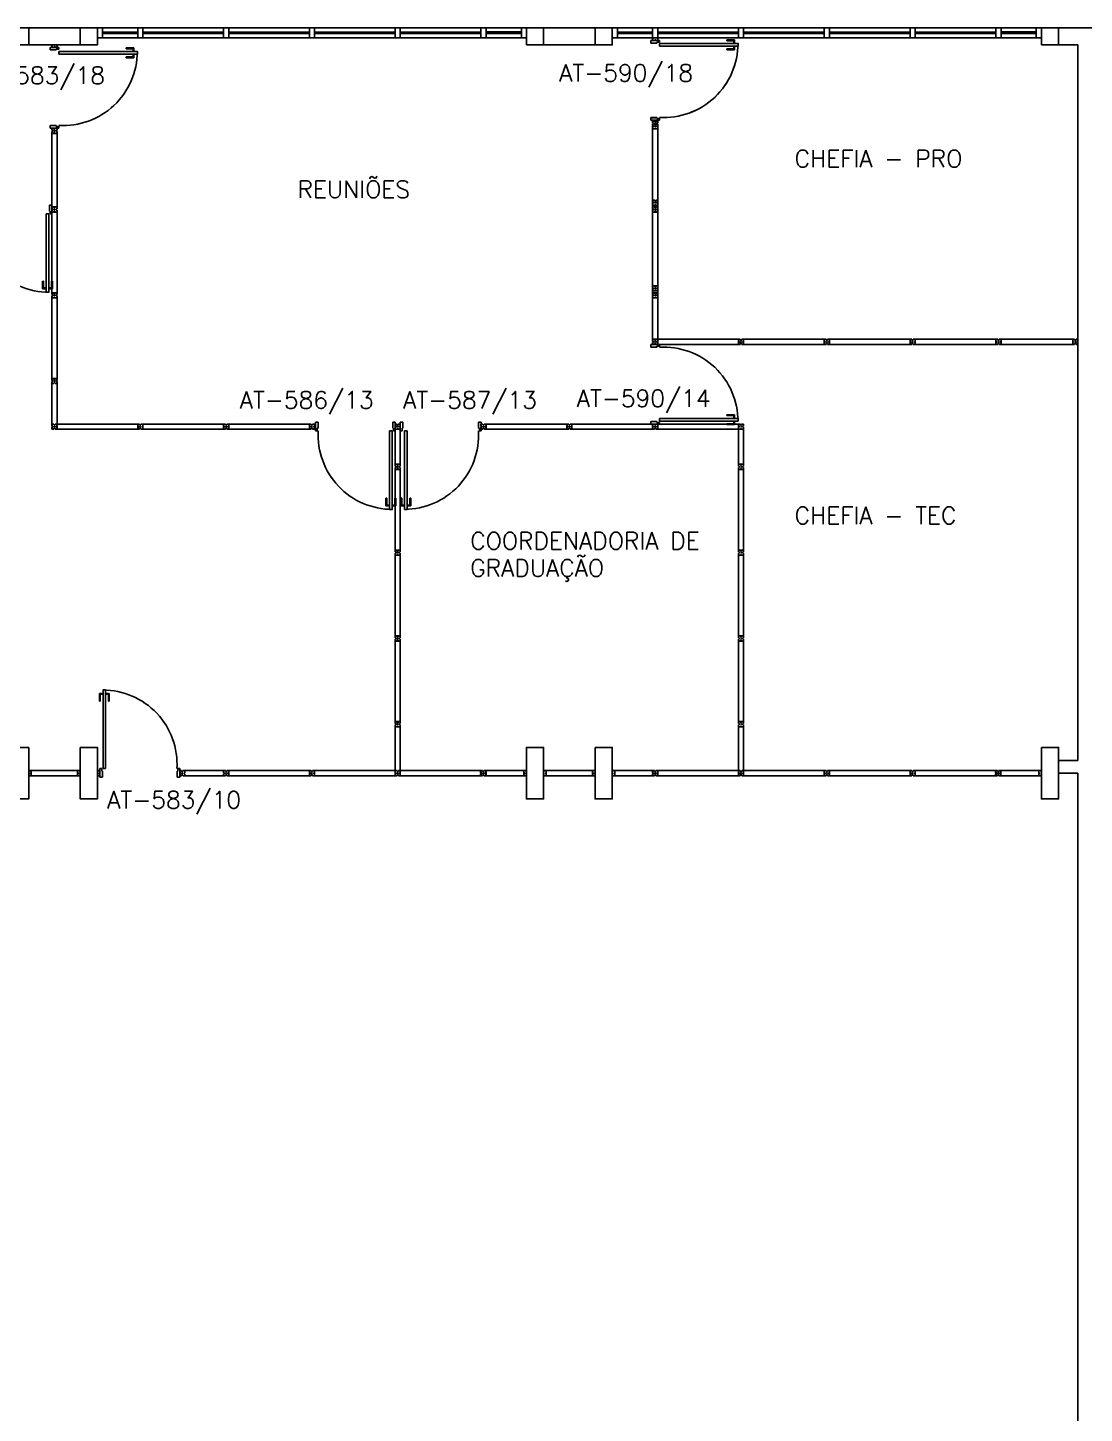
# Model space of a CAD drawing. Header units: millimetres. Extents: x 2552 to 3104, y 1319 to 1450.
# Drawn here: x 2669.05 to 2681.37, y 1335.59 to 1351.74 of the extents above; entities that cross this region are included whole.
import ezdxf

# ---------------------------------------------------------------- set-up
doc = ezdxf.new("R2010")
doc.units = ezdxf.units.MM
for name, color, linetype in [('ALV', 2, 'Continuous'), ('AR-DIV', 2, 'Continuous'), ('AR-DIV-EST-CRT', 43, 'Continuous'), ('AR-ESQ-CRT', 2, 'Continuous'), ('AR-EST-CNC', 3, 'Continuous'), ('AR-EST-CNC-CRT', 3, 'Continuous'), ('AR-POR-CRT', 1, 'Continuous'), ('AR-REV', 2, 'Continuous'), ('BANCADAS', 2, 'Continuous'), ('DIV', 2, 'Continuous'), ('ESQ', 2, 'Continuous'), ('ESTR', 3, 'Continuous'), ('TEXTO', 2, 'Continuous'), ('TEXTO-ENDEREÇO', 2, 'Continuous')]:
    doc.layers.add(name, color=color, linetype=linetype)
doc.styles.add('UNB-100', font='simplex.shx', dxfattribs={"height": 0.2})
doc.styles.add('UNB-100-1', font='simplex.shx', dxfattribs={"height": 0.2})

# ---------------------------------------------------------------- blocks, each defined once
blk = doc.blocks.new('DIVMT-TTN')
for p, q in [((-0.03, 0.03), (-0.03, 0.006)), ((-0.008, 0.03), (-0.03, 0.03)), ((-0.0185, 0.006), (-0.03, 0.006)), ((-0.0185, -0.006), (-0.0185, 0.006)), ((-0.008, 0.03), (-0.008, 0.02)), ((-0.008, 0.02), (0.008, 0.02)), ((-0.0051, 0), (0.0051, 0)), ((0.0051, 0), (-0.0051, 0)), ((-0.0051, 0), (0.0051, 0)), ((0, -0.0051), (0, 0.0051)), ((0, 0.0051), (0, -0.0051)), ((0.008, 0.03), (0.008, 0.02)), ((0.008, 0.03), (0.03, 0.03)), ((0.0205, 0.006), (0.03, 0.006)), ((0.0205, -0.006), (0.0205, 0.006)), ((0.0205, 0.006), (0.0205, -0.006)), ((0.0205, 0.006), (0.03, 0.006)), ((0.97, 0.03), (0.03, 0.03)), ((0.03, 0.006), (0.03, 0.03)), ((0.03, -0.03), (0.03, 0.03)), ((0.03, -0.005), (0.03, 0.005)), ((0.97, -0.03), (0.97, 0.03)), ((0.97, 0.03), (0.97, 0.009)), ((0.97, 0.009), (0.97, 0.027)), ((0.9795, 0.006), (0.97, 0.006)), ((0.97, -0.005), (0.97, 0.005)), ((0.9795, 0.006), (0.9795, -0.006)), ((1.0051, 0), (0.9949, 0)), ((1, 0.0051), (1, -0.0051)), ((-0.0185, -0.006), (-0.03, -0.006)), ((-0.03, -0.03), (-0.03, -0.006)), ((-0.008, -0.03), (-0.03, -0.03)), ((-0.008, -0.03), (-0.008, -0.02)), ((-0.008, -0.02), (0.008, -0.02)), ((0.008, -0.03), (0.008, -0.02)), ((0.008, -0.03), (0.03, -0.03)), ((0.0205, -0.006), (0.03, -0.006)), ((0.0205, -0.006), (0.03, -0.006)), ((0.03, -0.006), (0.03, -0.03)), ((0.97, -0.03), (0.03, -0.03)), ((0.9795, -0.006), (0.97, -0.006)), ((0.97, -0.009), (0.97, -0.027))]:
    blk.add_line(p, q)
blk = doc.blocks.new('PDV2E-TTN')
at = {"layer": 'DIV', "color": 1}
for p, q in [((0.023, 0.925), (0.063, 0.925)), ((0.023, 0.925), (0.023, 0.835)), ((0.033, 0.835), (0.023, 0.835)), ((0.033, 0.915), (0.063, 0.915)), ((0.033, 0.915), (0.033, 0.835)), ((0.138, 0.925), (0.097, 0.925)), ((0.128, 0.915), (0.097, 0.915)), ((0.128, 0.915), (0.128, 0.835)), ((0.128, 0.835), (0.137, 0.835)), ((0.138, 0.925), (0.138, 0.835))]:
    blk.add_line(p, q, dxfattribs=at)
at = {"layer": 'DIV'}
for p, q in [((0.065, 0.05), (0.065, 0.965)), ((0.095, 0.965), (0.065, 0.965)), ((0.095, 0.05), (0.095, 0.965)), ((0.049, 0.05), (0.029, 0.05)), ((0.029, 0.05), (0.029, 0.035)), ((0.029, 0.035), (0.029, -0.035)), ((0.049, 0.02), (0.049, 0.05)), ((0.049, 0.02), (0.059, 0.02)), ((0.059, -0.05), (0.059, 0.02)), ((0.065, 0.05), (0.095, 0.05)), ((0.928, -0.05), (0.928, 0.02)), ((0.938, 0.02), (0.928, 0.02)), ((0.938, 0.05), (0.958, 0.05)), ((0.938, 0.02), (0.938, 0.05)), ((0.958, 0.05), (0.958, 0.035)), ((0.958, 0.035), (0.958, -0.035)), ((0.029, -0.035), (0.029, -0.05)), ((0.029, -0.05), (0.059, -0.05)), ((0.958, -0.05), (0.928, -0.05)), ((0.958, -0.035), (0.958, -0.05))]:
    blk.add_line(p, q, dxfattribs=at)
at = {"layer": 'DIV', "color": 1}
blk.add_arc((0.062, 0.1), 0.865, 356.6786, 90, dxfattribs=at)
blk = doc.blocks.new('ESQCIR-TTN')
for p, q in [((0, 0), (0, -0.12)), ((0.06, 0), (0, 0)), ((0.06, 0), (0.477, 0)), ((0.06, -0.12), (0.06, 0)), ((0.53, 0), (0.47, 0)), ((0.47, 0), (0.47, -0.12)), ((0.53, 0), (1.472, 0)), ((0.53, -0.12), (0.53, 0)), ((1.53, 0), (1.47, 0)), ((1.47, 0), (1.47, -0.12)), ((1.53, 0), (2.472, 0)), ((1.53, -0.12), (1.53, 0)), ((2.53, 0), (2.47, 0)), ((2.47, 0), (2.47, -0.12)), ((2.53, 0), (3.472, 0)), ((2.53, -0.12), (2.53, 0)), ((3.53, 0), (3.47, 0)), ((3.47, 0), (3.47, -0.12)), ((3.53, 0), (4.472, 0)), ((3.53, -0.12), (3.53, 0)), ((4.53, 0), (4.47, 0)), ((4.47, 0), (4.47, -0.12)), ((4.53, 0), (4.941, 0)), ((4.53, -0.12), (4.53, 0)), ((4.941, 0), (4.941, -0.12)), ((5.001, 0), (4.941, 0)), ((5.001, -0.12), (5.001, 0)), ((0, -0.12), (0.06, -0.12)), ((0.06, -0.054), (0.477, -0.054)), ((0.06, -0.066), (0.477, -0.066)), ((0.06, -0.12), (0.477, -0.12)), ((0.47, -0.12), (0.53, -0.12)), ((0.53, -0.054), (1.472, -0.054)), ((0.53, -0.066), (1.472, -0.066)), ((0.53, -0.12), (1.472, -0.12)), ((1.47, -0.12), (1.53, -0.12)), ((1.53, -0.054), (2.472, -0.054)), ((1.53, -0.066), (2.472, -0.066)), ((1.53, -0.12), (2.472, -0.12)), ((2.47, -0.12), (2.53, -0.12)), ((2.53, -0.054), (3.472, -0.054)), ((2.53, -0.066), (3.472, -0.066)), ((2.53, -0.12), (3.472, -0.12)), ((3.47, -0.12), (3.53, -0.12)), ((3.53, -0.054), (4.472, -0.054)), ((3.53, -0.066), (4.472, -0.066)), ((3.53, -0.12), (4.472, -0.12)), ((4.47, -0.12), (4.53, -0.12)), ((4.53, -0.05), (4.941, -0.05)), ((4.53, -0.066), (4.941, -0.066)), ((4.53, -0.12), (4.941, -0.12)), ((4.941, -0.12), (5.001, -0.12))]:
    blk.add_line(p, q)
blk = doc.blocks.new('PILINT-TTN')
for points in [[(0, -0.197), (0, 0), (0.2, 0), (0.2, -0.2), (0, -0.2)], [(1, 0), (0.8, 0), (0.8, -0.2), (1, -0.2), (1, 0), (1, -0.12)]]:
    blk.add_lwpolyline(points)
for points in [[(0.2, -8.39), (0.2, -8.99), (0, -8.99), (0, -8.39)], [(0.8, -8.39), (0.8, -8.99), (1, -8.99), (1, -8.39)]]:
    blk.add_lwpolyline(points, close=True)
blk = doc.blocks.new('MTT-TTN')
for p, q in [((-0.008, 0.03), (-0.03, 0.03)), ((-0.03, 0.03), (-0.03, 0.006)), ((-0.0185, 0.006), (-0.03, 0.006)), ((-0.0185, -0.006), (-0.0185, 0.006)), ((-0.008, 0.03), (-0.008, 0.02)), ((-0.008, 0.02), (0.008, 0.02)), ((-0.0051, 0), (0.0051, 0)), ((0, -0.0051), (0, 0.0051)), ((0.008, 0.03), (0.03, 0.03)), ((0.008, 0.03), (0.008, 0.02)), ((0.0205, -0.006), (0.0205, 0.006)), ((0.0205, 0.006), (0.03, 0.006)), ((0.03, 0.006), (0.03, 0.03)), ((-0.03, -0.03), (-0.03, -0.006)), ((-0.0185, -0.006), (-0.03, -0.006)), ((-0.008, -0.03), (-0.03, -0.03)), ((-0.008, -0.02), (0.008, -0.02)), ((-0.008, -0.03), (-0.008, -0.02)), ((0.008, -0.03), (0.008, -0.02)), ((0.008, -0.03), (0.03, -0.03)), ((0.0205, -0.006), (0.03, -0.006)), ((0.03, -0.006), (0.03, -0.03))]:
    blk.add_line(p, q)
blk = doc.blocks.new('DIV-TTN')
for p, q in [((-0.0051, 0), (0.0051, 0)), ((0, -0.0051), (0, 0.0051)), ((0.0205, 0.006), (0.03, 0.006)), ((0.0205, -0.006), (0.0205, 0.006)), ((0.03, 0.03), (0.97, 0.03)), ((0.03, 0.03), (0.03, -0.03)), ((0.03, 0.009), (0.03, 0.027)), ((0.03, 0.005), (0.03, -0.005)), ((0.97, 0.03), (0.97, -0.03)), ((0.9795, 0.006), (0.97, 0.006)), ((0.97, 0.005), (0.97, -0.005)), ((0.9795, -0.006), (0.9795, 0.006)), ((1.0051, 0), (0.9949, 0)), ((0.9949, 0), (1.0051, 0)), ((1, -0.0051), (1, 0.0051)), ((0.0205, -0.006), (0.03, -0.006)), ((0.03, -0.03), (0.03, -0.009)), ((0.03, -0.009), (0.03, -0.027)), ((0.03, -0.03), (0.97, -0.03)), ((0.9795, -0.006), (0.97, -0.006))]:
    blk.add_line(p, q)
blk = doc.blocks.new('MTINI-TTN')
for p, q in [((-0.03, 0.008), (-0.03, 0.03)), ((0.03, 0.03), (-0.03, 0.03)), ((-0.03, 0.008), (-0.02, 0.008)), ((-0.009, 0.03), (-0.027, 0.03)), ((-0.02, 0.008), (-0.02, 0)), ((-0.001, 0), (-0.02, 0)), ((-0.006, 0.02), (-0.006, 0.03)), ((-0.006, 0.023), (-0.006, 0.027)), ((-0.006, 0.02), (0.006, 0.02)), ((0.005, 0.03), (-0.005, 0.03)), ((0.005, 0), (-0.005, 0)), ((0.004, 0.02), (-0.004, 0.02)), ((0.02, 0), (-0.001, 0)), ((0, -0.005), (0, 0.005)), ((0.006, 0.02), (0.006, 0.03)), ((0.006, 0.023), (0.006, 0.027)), ((0.009, 0.03), (0.027, 0.03)), ((0.03, 0.008), (0.02, 0.008)), ((0.02, 0), (0.02, 0.008)), ((0.03, 0.008), (0.03, 0.03))]:
    blk.add_line(p, q)
blk = doc.blocks.new('PDV2D-TTN')
at = {"layer": 'DIV'}
for p, q in [((0.03, 0.05), (0.06, 0.05)), ((0.03, 0.035), (0.03, 0.05)), ((0.03, -0.035), (0.03, 0.035)), ((0.06, 0.05), (0.06, -0.02)), ((0.941, 0.05), (0.941, -0.02)), ((0.971, 0.05), (0.941, 0.05)), ((0.971, 0.035), (0.971, 0.05)), ((0.971, -0.035), (0.971, 0.035)), ((0.03, -0.05), (0.03, -0.035)), ((0.05, -0.05), (0.03, -0.05)), ((0.05, -0.02), (0.06, -0.02)), ((0.05, -0.02), (0.05, -0.05)), ((0.079, -0.05), (0.109, -0.05)), ((0.079, -0.05), (0.079, -0.965)), ((0.109, -0.05), (0.109, -0.965)), ((0.951, -0.02), (0.941, -0.02)), ((0.951, -0.02), (0.951, -0.05)), ((0.951, -0.05), (0.971, -0.05)), ((0.971, -0.05), (0.971, -0.035)), ((0.109, -0.965), (0.079, -0.965))]:
    blk.add_line(p, q, dxfattribs=at)
at = {"layer": 'DIV', "color": 1}
for p, q in [((0.036, -0.925), (0.036, -0.835)), ((0.046, -0.835), (0.036, -0.835)), ((0.036, -0.915), (0.079, -0.915)), ((0.036, -0.925), (0.079, -0.925)), ((0.046, -0.915), (0.046, -0.835)), ((0.141, -0.915), (0.109, -0.915)), ((0.151, -0.925), (0.109, -0.925)), ((0.141, -0.915), (0.141, -0.835)), ((0.141, -0.835), (0.151, -0.835)), ((0.151, -0.925), (0.151, -0.835))]:
    blk.add_line(p, q, dxfattribs=at)
blk.add_arc((0.076, -0.1), 0.865, 270.2128, 3.3212, dxfattribs=at)

msp = doc.modelspace()

# ---------------------------------------------------------------- linework, layer by layer
at = {"layer": 'ALV'}
for p, q in [((2669.066, 1351.738), (2669.668, 1351.738)), ((2675.066, 1351.738), (2675.668, 1351.738)), ((2669.066, 1351.538), (2669.668, 1351.538)), ((2675.066, 1351.538), (2675.668, 1351.538))]:
    msp.add_line(p, q, dxfattribs=at)
at = {"layer": 'AR-DIV'}
for p, q in [((2676.336, 1348.707), (2676.336, 1348.729)), ((2676.336, 1348.729), (2676.36, 1348.729)), ((2676.36, 1348.718), (2676.36, 1348.729)), ((2676.396, 1348.729), (2676.372, 1348.729)), ((2676.372, 1348.718), (2676.372, 1348.729)), ((2676.396, 1348.707), (2676.396, 1348.729)), ((2676.336, 1348.707), (2676.346, 1348.707)), ((2676.336, 1348.691), (2676.336, 1348.669)), ((2676.336, 1348.691), (2676.346, 1348.691)), ((2676.396, 1348.669), (2676.336, 1348.669)), ((2676.36, 1348.669), (2676.336, 1348.669)), ((2676.336, 1348.106), (2676.336, 1348.669)), ((2676.346, 1348.707), (2676.346, 1348.691)), ((2676.372, 1348.718), (2676.36, 1348.718)), ((2676.36, 1348.679), (2676.36, 1348.669)), ((2676.36, 1348.679), (2676.372, 1348.679)), ((2676.372, 1348.679), (2676.36, 1348.679)), ((2676.36, 1348.679), (2676.36, 1348.669)), ((2676.361, 1348.699), (2676.371, 1348.699)), ((2676.371, 1348.699), (2676.361, 1348.699)), ((2676.371, 1348.669), (2676.361, 1348.669)), ((2676.366, 1348.704), (2676.366, 1348.694)), ((2676.366, 1348.694), (2676.366, 1348.704)), ((2676.366, 1348.704), (2676.366, 1348.694)), ((2676.372, 1348.679), (2676.372, 1348.669)), ((2676.372, 1348.679), (2676.372, 1348.669)), ((2676.372, 1348.669), (2676.396, 1348.669)), ((2676.386, 1348.707), (2676.386, 1348.691)), ((2676.396, 1348.707), (2676.386, 1348.707)), ((2676.396, 1348.691), (2676.386, 1348.691)), ((2676.396, 1348.691), (2676.396, 1348.669)), ((2676.396, 1348.106), (2676.396, 1348.669)), ((2680.361, 1348.076), (2680.371, 1348.076)), ((2680.366, 1348.081), (2680.366, 1348.071)), ((2680.387, 1348.082), (2680.396, 1348.082)), ((2680.387, 1348.082), (2680.387, 1348.07)), ((2680.396, 1348.106), (2680.396, 1348.085)), ((2680.396, 1348.046), (2680.396, 1348.106)), ((2680.396, 1348.106), (2681.232, 1348.106)), ((2680.396, 1348.085), (2680.396, 1348.103)), ((2680.396, 1348.071), (2680.396, 1348.081)), ((2681.232, 1348.046), (2681.232, 1348.106)), ((2681.254, 1348.106), (2681.232, 1348.106)), ((2681.232, 1348.082), (2681.232, 1348.106)), ((2681.242, 1348.082), (2681.232, 1348.082)), ((2681.242, 1348.082), (2681.232, 1348.082)), ((2681.232, 1348.071), (2681.232, 1348.081)), ((2681.242, 1348.082), (2681.242, 1348.07)), ((2681.242, 1348.07), (2681.242, 1348.082)), ((2681.254, 1348.106), (2681.254, 1348.096)), ((2681.27, 1348.096), (2681.254, 1348.096)), ((2681.267, 1348.076), (2681.257, 1348.076)), ((2681.257, 1348.076), (2681.267, 1348.076)), ((2681.267, 1348.076), (2681.257, 1348.076)), ((2681.262, 1348.081), (2681.262, 1348.071)), ((2681.262, 1348.071), (2681.262, 1348.081)), ((2681.27, 1348.106), (2681.292, 1348.106)), ((2681.27, 1348.106), (2681.27, 1348.096)), ((2681.281, 1348.07), (2681.281, 1348.082)), ((2681.281, 1348.082), (2681.292, 1348.082)), ((2681.292, 1348.106), (2681.292, 1348.082)), ((2680.387, 1348.07), (2680.396, 1348.07)), ((2680.396, 1348.067), (2680.396, 1348.049)), ((2680.396, 1348.046), (2681.232, 1348.046)), ((2681.242, 1348.07), (2681.232, 1348.07)), ((2681.242, 1348.07), (2681.232, 1348.07)), ((2681.232, 1348.07), (2681.232, 1348.046)), ((2681.254, 1348.046), (2681.232, 1348.046)), ((2681.27, 1348.056), (2681.254, 1348.056)), ((2681.254, 1348.046), (2681.254, 1348.056)), ((2681.27, 1348.046), (2681.27, 1348.056)), ((2681.27, 1348.046), (2681.292, 1348.046)), ((2681.281, 1348.07), (2681.292, 1348.07)), ((2681.292, 1348.046), (2681.292, 1348.07)), ((2677.336, 1347.096), (2677.336, 1347.118)), ((2677.336, 1347.118), (2677.36, 1347.118)), ((2677.36, 1347.106), (2677.36, 1347.118)), ((2677.396, 1347.118), (2677.372, 1347.118)), ((2677.372, 1347.106), (2677.372, 1347.118)), ((2677.396, 1347.096), (2677.396, 1347.118)), ((2677.336, 1347.096), (2677.346, 1347.096)), ((2677.336, 1347.08), (2677.336, 1347.058)), ((2677.336, 1347.08), (2677.346, 1347.08)), ((2677.336, 1346.649), (2677.336, 1347.058)), ((2677.336, 1347.058), (2677.396, 1347.058)), ((2677.36, 1347.058), (2677.336, 1347.058)), ((2677.346, 1347.096), (2677.346, 1347.08)), ((2677.36, 1347.106), (2677.372, 1347.106)), ((2677.36, 1347.067), (2677.36, 1347.058)), ((2677.372, 1347.067), (2677.36, 1347.067)), ((2677.36, 1347.067), (2677.36, 1347.058)), ((2677.36, 1347.067), (2677.372, 1347.067)), ((2677.371, 1347.088), (2677.361, 1347.088)), ((2677.361, 1347.088), (2677.371, 1347.088)), ((2677.361, 1347.058), (2677.371, 1347.058)), ((2677.366, 1347.093), (2677.366, 1347.083)), ((2677.366, 1347.083), (2677.366, 1347.093)), ((2677.366, 1347.093), (2677.366, 1347.083)), ((2677.372, 1347.067), (2677.372, 1347.058)), ((2677.372, 1347.067), (2677.372, 1347.058)), ((2677.372, 1347.058), (2677.396, 1347.058)), ((2677.386, 1347.096), (2677.386, 1347.08)), ((2677.396, 1347.096), (2677.386, 1347.096)), ((2677.396, 1347.08), (2677.386, 1347.08)), ((2677.396, 1347.08), (2677.396, 1347.058)), ((2677.396, 1346.649), (2677.396, 1347.058)), ((2677.336, 1346.649), (2677.396, 1346.649)), ((2677.357, 1346.649), (2677.339, 1346.649)), ((2677.36, 1346.639), (2677.36, 1346.649)), ((2677.372, 1346.639), (2677.36, 1346.639)), ((2677.361, 1346.649), (2677.371, 1346.649)), ((2677.366, 1346.614), (2677.366, 1346.624)), ((2677.372, 1346.639), (2677.372, 1346.649)), ((2677.396, 1346.649), (2677.375, 1346.649)), ((2677.375, 1346.649), (2677.393, 1346.649)), ((2677.371, 1346.619), (2677.361, 1346.619)), ((2677.336, 1343.627), (2677.336, 1343.649)), ((2677.336, 1343.649), (2677.36, 1343.649)), ((2677.336, 1343.627), (2677.346, 1343.627)), ((2677.336, 1343.611), (2677.336, 1343.589)), ((2677.336, 1343.611), (2677.346, 1343.611)), ((2677.336, 1343.078), (2677.336, 1343.589)), ((2677.336, 1343.589), (2677.396, 1343.589)), ((2677.36, 1343.589), (2677.336, 1343.589)), ((2677.346, 1343.627), (2677.346, 1343.611)), ((2677.36, 1343.637), (2677.36, 1343.649)), ((2677.36, 1343.637), (2677.372, 1343.637)), ((2677.36, 1343.598), (2677.36, 1343.589)), ((2677.372, 1343.598), (2677.36, 1343.598)), ((2677.36, 1343.598), (2677.36, 1343.589)), ((2677.36, 1343.598), (2677.372, 1343.598)), ((2677.371, 1343.619), (2677.361, 1343.619)), ((2677.361, 1343.619), (2677.371, 1343.619)), ((2677.361, 1343.589), (2677.371, 1343.589)), ((2677.366, 1343.624), (2677.366, 1343.614)), ((2677.366, 1343.614), (2677.366, 1343.624)), ((2677.366, 1343.624), (2677.366, 1343.614)), ((2677.396, 1343.649), (2677.372, 1343.649)), ((2677.372, 1343.637), (2677.372, 1343.649)), ((2677.372, 1343.598), (2677.372, 1343.589)), ((2677.372, 1343.598), (2677.372, 1343.589)), ((2677.372, 1343.589), (2677.396, 1343.589)), ((2677.386, 1343.627), (2677.386, 1343.611)), ((2677.396, 1343.627), (2677.386, 1343.627)), ((2677.396, 1343.611), (2677.386, 1343.611)), ((2677.396, 1343.627), (2677.396, 1343.649)), ((2677.396, 1343.611), (2677.396, 1343.589)), ((2677.396, 1343.078), (2677.396, 1343.589)), ((2675.874, 1343.078), (2675.874, 1343.068)), ((2675.874, 1343.078), (2675.896, 1343.078)), ((2675.896, 1343.018), (2675.896, 1343.078)), ((2676.337, 1343.078), (2675.896, 1343.078)), ((2675.896, 1343.057), (2675.896, 1343.075)), ((2676.337, 1343.078), (2676.337, 1343.057)), ((2676.337, 1343.018), (2676.337, 1343.078)), ((2676.337, 1343.057), (2676.337, 1343.075)), ((2680.395, 1343.078), (2680.395, 1343.018)), ((2680.395, 1343.078), (2680.836, 1343.078)), ((2680.395, 1343.057), (2680.395, 1343.075)), ((2680.858, 1343.078), (2680.836, 1343.078)), ((2680.836, 1343.078), (2680.836, 1343.018)), ((2680.836, 1343.057), (2680.836, 1343.075)), ((2680.858, 1343.078), (2680.858, 1343.068)), ((2675.861, 1343.048), (2675.871, 1343.048)), ((2675.866, 1343.049), (2675.866, 1343.068)), ((2675.874, 1343.068), (2675.866, 1343.068)), ((2675.866, 1343.043), (2675.866, 1343.053)), ((2675.866, 1343.028), (2675.866, 1343.049)), ((2675.866, 1343.028), (2675.874, 1343.028)), ((2675.874, 1343.018), (2675.874, 1343.028)), ((2675.874, 1343.018), (2675.896, 1343.018)), ((2675.887, 1343.054), (2675.887, 1343.042)), ((2675.887, 1343.054), (2675.896, 1343.054)), ((2675.887, 1343.044), (2675.887, 1343.052)), ((2675.887, 1343.042), (2675.896, 1343.042)), ((2675.889, 1343.054), (2675.893, 1343.054)), ((2675.889, 1343.042), (2675.893, 1343.042)), ((2675.896, 1343.043), (2675.896, 1343.053)), ((2675.896, 1343.039), (2675.896, 1343.021)), ((2676.337, 1343.018), (2675.896, 1343.018)), ((2676.347, 1343.054), (2676.337, 1343.054)), ((2676.337, 1343.043), (2676.337, 1343.053)), ((2676.347, 1343.042), (2676.337, 1343.042)), ((2676.337, 1343.039), (2676.337, 1343.021)), ((2676.347, 1343.054), (2676.347, 1343.042)), ((2676.358, 1343.048), (2676.375, 1343.048)), ((2676.366, 1343.054), (2676.366, 1343.042)), ((2680.374, 1343.048), (2680.357, 1343.048)), ((2680.366, 1343.042), (2680.366, 1343.054)), ((2680.385, 1343.054), (2680.395, 1343.054)), ((2680.385, 1343.042), (2680.385, 1343.054)), ((2680.385, 1343.042), (2680.395, 1343.042)), ((2680.395, 1343.053), (2680.395, 1343.043)), ((2680.395, 1343.018), (2680.395, 1343.039)), ((2680.395, 1343.039), (2680.395, 1343.021)), ((2680.395, 1343.018), (2680.836, 1343.018)), ((2680.846, 1343.054), (2680.836, 1343.054)), ((2680.836, 1343.053), (2680.836, 1343.043)), ((2680.846, 1343.042), (2680.836, 1343.042)), ((2680.836, 1343.039), (2680.836, 1343.021)), ((2680.858, 1343.018), (2680.836, 1343.018)), ((2680.844, 1343.054), (2680.839, 1343.054)), ((2680.844, 1343.042), (2680.839, 1343.042)), ((2680.846, 1343.042), (2680.846, 1343.054)), ((2680.846, 1343.052), (2680.846, 1343.044)), ((2680.866, 1343.068), (2680.858, 1343.068)), ((2680.858, 1343.018), (2680.858, 1343.028)), ((2680.858, 1343.028), (2680.866, 1343.028)), ((2680.871, 1343.048), (2680.861, 1343.048)), ((2680.866, 1343.068), (2680.866, 1343.047)), ((2680.866, 1343.053), (2680.866, 1343.043)), ((2680.866, 1343.047), (2680.866, 1343.028))]:
    msp.add_line(p, q, dxfattribs=at)
at = {"layer": 'AR-DIV-EST-CRT'}
for p, q in [((2676.336, 1351.61), (2676.346, 1351.61)), ((2676.336, 1351.61), (2676.336, 1351.588)), ((2676.336, 1351.588), (2676.396, 1351.588)), ((2676.357, 1351.588), (2676.339, 1351.588)), ((2676.346, 1351.618), (2676.367, 1351.618)), ((2676.346, 1351.618), (2676.346, 1351.61)), ((2676.372, 1351.597), (2676.36, 1351.597)), ((2676.36, 1351.597), (2676.36, 1351.588)), ((2676.36, 1351.595), (2676.36, 1351.591)), ((2676.361, 1351.618), (2676.371, 1351.618)), ((2676.361, 1351.588), (2676.371, 1351.588)), ((2676.362, 1351.597), (2676.37, 1351.597)), ((2676.366, 1351.623), (2676.366, 1351.613)), ((2676.367, 1351.618), (2676.386, 1351.618)), ((2676.372, 1351.597), (2676.372, 1351.588)), ((2676.372, 1351.595), (2676.372, 1351.591)), ((2676.375, 1351.588), (2676.393, 1351.588)), ((2676.386, 1351.61), (2676.386, 1351.618)), ((2676.396, 1351.61), (2676.386, 1351.61)), ((2676.396, 1351.61), (2676.396, 1351.588))]:
    msp.add_line(p, q, dxfattribs=at)
at = {"layer": 'AR-EST-CNC'}
for points in [[(2674.866, 1351.538), (2675.066, 1351.538), (2675.066, 1351.738), (2674.866, 1351.738)], [(2675.666, 1351.538), (2675.866, 1351.538), (2675.866, 1351.738), (2675.666, 1351.738)], [(2680.866, 1351.538), (2681.066, 1351.538), (2681.066, 1351.738), (2680.866, 1351.738)], [(2680.866, 1351.538), (2681.066, 1351.538), (2681.066, 1351.738), (2680.866, 1351.738)], [(2674.866, 1343.348), (2675.066, 1343.348), (2675.066, 1342.748), (2674.866, 1342.748)], [(2675.666, 1343.348), (2675.866, 1343.348), (2675.866, 1342.748), (2675.666, 1342.748)], [(2680.866, 1343.348), (2681.066, 1343.348), (2681.066, 1342.748), (2680.866, 1342.748)], [(2680.866, 1343.348), (2681.066, 1343.348), (2681.066, 1342.748), (2680.866, 1342.748)]]:
    msp.add_lwpolyline(points, close=True, dxfattribs=at)
at = {"layer": 'AR-EST-CNC-CRT'}
msp.add_lwpolyline([(2680.866, 1343.348), (2681.066, 1343.348), (2681.066, 1342.748), (2680.866, 1342.748)], close=True, dxfattribs=at)
at = {"layer": 'AR-REV'}
for p, q in [((2681.066, 1351.738), (2681.668, 1351.738)), ((2681.066, 1351.738), (2681.668, 1351.738)), ((2681.066, 1351.538), (2681.291, 1351.538)), ((2681.291, 1351.538), (2681.291, 1343.198)), ((2681.066, 1343.198), (2681.291, 1343.198)), ((2681.066, 1343.048), (2681.291, 1343.048)), ((2681.291, 1343.048), (2681.291, 1333.548))]:
    msp.add_line(p, q, dxfattribs=at)
at = {"layer": 'BANCADAS'}
for p, q in [((2669.337, 1347.589), (2669.337, 1347.118)), ((2669.397, 1347.118), (2669.397, 1347.589))]:
    msp.add_line(p, q, dxfattribs=at)
at = {"layer": 'DIV'}
for p, q in [((2669.336, 1350.544), (2669.336, 1350.566)), ((2669.336, 1350.566), (2669.36, 1350.566)), ((2669.336, 1350.544), (2669.346, 1350.544)), ((2669.336, 1350.528), (2669.336, 1350.506)), ((2669.336, 1350.528), (2669.346, 1350.528)), ((2669.336, 1349.649), (2669.336, 1350.506)), ((2669.36, 1350.506), (2669.336, 1350.506)), ((2669.336, 1350.506), (2669.396, 1350.506)), ((2669.346, 1350.544), (2669.346, 1350.528)), ((2669.36, 1350.555), (2669.36, 1350.566)), ((2669.36, 1350.555), (2669.372, 1350.555)), ((2669.36, 1350.516), (2669.372, 1350.516)), ((2669.36, 1350.516), (2669.36, 1350.506)), ((2669.372, 1350.516), (2669.36, 1350.516)), ((2669.36, 1350.516), (2669.36, 1350.506)), ((2669.361, 1350.536), (2669.371, 1350.536)), ((2669.371, 1350.536), (2669.361, 1350.536)), ((2669.361, 1350.506), (2669.371, 1350.506)), ((2669.366, 1350.542), (2669.366, 1350.531)), ((2669.366, 1350.531), (2669.366, 1350.542)), ((2669.366, 1350.542), (2669.366, 1350.531)), ((2669.372, 1350.555), (2669.372, 1350.566)), ((2669.396, 1350.566), (2669.372, 1350.566)), ((2669.372, 1350.516), (2669.372, 1350.506)), ((2669.372, 1350.516), (2669.372, 1350.506)), ((2669.372, 1350.506), (2669.396, 1350.506)), ((2669.396, 1350.544), (2669.386, 1350.544)), ((2669.386, 1350.544), (2669.386, 1350.528)), ((2669.396, 1350.528), (2669.386, 1350.528)), ((2669.396, 1350.544), (2669.396, 1350.566)), ((2669.396, 1350.528), (2669.396, 1350.506)), ((2669.396, 1349.649), (2669.396, 1350.506)), ((2669.336, 1349.649), (2669.396, 1349.649)), ((2669.357, 1349.649), (2669.339, 1349.649)), ((2669.36, 1349.639), (2669.36, 1349.649)), ((2669.372, 1349.639), (2669.36, 1349.639)), ((2669.361, 1349.649), (2669.371, 1349.649)), ((2669.371, 1349.619), (2669.361, 1349.619)), ((2669.366, 1349.614), (2669.366, 1349.624)), ((2669.372, 1349.639), (2669.372, 1349.649)), ((2669.375, 1349.649), (2669.393, 1349.649)), ((2669.396, 1349.649), (2669.375, 1349.649)), ((2676.336, 1348.649), (2676.36, 1348.649)), ((2676.336, 1348.627), (2676.336, 1348.649)), ((2676.336, 1348.627), (2676.346, 1348.627)), ((2676.336, 1348.611), (2676.346, 1348.611)), ((2676.336, 1348.611), (2676.336, 1348.589)), ((2676.336, 1348.106), (2676.336, 1348.589)), ((2676.36, 1348.589), (2676.336, 1348.589)), ((2676.396, 1348.589), (2676.336, 1348.589)), ((2676.346, 1348.627), (2676.346, 1348.611)), ((2676.36, 1348.637), (2676.36, 1348.649)), ((2676.372, 1348.637), (2676.36, 1348.637)), ((2676.36, 1348.598), (2676.36, 1348.589)), ((2676.372, 1348.598), (2676.36, 1348.598)), ((2676.36, 1348.598), (2676.372, 1348.598)), ((2676.36, 1348.598), (2676.36, 1348.589)), ((2676.371, 1348.619), (2676.361, 1348.619)), ((2676.361, 1348.619), (2676.371, 1348.619)), ((2676.371, 1348.589), (2676.361, 1348.589)), ((2676.366, 1348.624), (2676.366, 1348.614)), ((2676.366, 1348.614), (2676.366, 1348.624)), ((2676.366, 1348.624), (2676.366, 1348.614)), ((2676.372, 1348.637), (2676.372, 1348.649)), ((2676.396, 1348.649), (2676.372, 1348.649)), ((2676.372, 1348.598), (2676.372, 1348.589)), ((2676.372, 1348.598), (2676.372, 1348.589)), ((2676.372, 1348.589), (2676.396, 1348.589)), ((2676.396, 1348.627), (2676.386, 1348.627)), ((2676.386, 1348.627), (2676.386, 1348.611)), ((2676.396, 1348.611), (2676.386, 1348.611)), ((2676.396, 1348.627), (2676.396, 1348.649)), ((2676.396, 1348.611), (2676.396, 1348.589)), ((2676.396, 1348.106), (2676.396, 1348.589)), ((2676.336, 1348.106), (2676.36, 1348.106)), ((2676.336, 1348.084), (2676.336, 1348.106)), ((2676.396, 1348.106), (2676.336, 1348.106)), ((2676.336, 1348.106), (2676.357, 1348.106)), ((2676.336, 1348.084), (2676.346, 1348.084)), ((2676.357, 1348.106), (2676.339, 1348.106)), ((2676.346, 1348.084), (2676.346, 1348.068)), ((2676.36, 1348.095), (2676.36, 1348.106)), ((2676.36, 1348.097), (2676.36, 1348.106)), ((2676.36, 1348.097), (2676.372, 1348.097)), ((2676.372, 1348.095), (2676.36, 1348.095)), ((2676.371, 1348.106), (2676.361, 1348.106)), ((2676.371, 1348.076), (2676.361, 1348.076)), ((2676.361, 1348.076), (2676.371, 1348.076)), ((2676.361, 1348.076), (2676.371, 1348.076)), ((2676.366, 1348.081), (2676.366, 1348.071)), ((2676.366, 1348.071), (2676.366, 1348.081)), ((2676.366, 1348.081), (2676.366, 1348.071)), ((2676.366, 1348.071), (2676.366, 1348.081)), ((2676.372, 1348.095), (2676.372, 1348.106)), ((2676.396, 1348.106), (2676.372, 1348.106)), ((2676.372, 1348.097), (2676.372, 1348.106)), ((2676.375, 1348.106), (2676.393, 1348.106)), ((2676.396, 1348.084), (2676.386, 1348.084)), ((2676.386, 1348.084), (2676.386, 1348.068)), ((2676.396, 1348.084), (2676.396, 1348.106)), ((2676.336, 1348.068), (2676.346, 1348.068)), ((2676.336, 1348.068), (2676.336, 1348.046)), ((2676.36, 1348.046), (2676.336, 1348.046)), ((2676.396, 1348.046), (2676.336, 1348.046)), ((2676.36, 1348.056), (2676.36, 1348.046)), ((2676.372, 1348.056), (2676.36, 1348.056)), ((2676.36, 1348.056), (2676.372, 1348.056)), ((2676.36, 1348.056), (2676.36, 1348.046)), ((2676.371, 1348.046), (2676.361, 1348.046)), ((2676.372, 1348.056), (2676.372, 1348.046)), ((2676.372, 1348.056), (2676.372, 1348.046)), ((2676.372, 1348.046), (2676.396, 1348.046)), ((2676.396, 1348.068), (2676.386, 1348.068)), ((2676.396, 1348.068), (2676.396, 1348.046)), ((2669.337, 1347.649), (2669.397, 1347.649)), ((2669.358, 1347.649), (2669.34, 1347.649)), ((2669.361, 1347.639), (2669.361, 1347.649)), ((2669.373, 1347.639), (2669.361, 1347.639)), ((2669.362, 1347.649), (2669.372, 1347.649)), ((2669.372, 1347.619), (2669.362, 1347.619)), ((2669.367, 1347.614), (2669.367, 1347.624)), ((2669.373, 1347.639), (2669.373, 1347.649)), ((2669.376, 1347.649), (2669.394, 1347.649)), ((2669.397, 1347.649), (2669.376, 1347.649)), ((2673.336, 1347.096), (2673.336, 1347.118)), ((2673.336, 1347.118), (2673.36, 1347.118)), ((2673.36, 1347.106), (2673.36, 1347.118)), ((2673.372, 1347.106), (2673.372, 1347.118)), ((2673.396, 1347.118), (2673.372, 1347.118)), ((2673.396, 1347.096), (2673.396, 1347.118)), ((2676.396, 1347.118), (2676.336, 1347.118)), ((2676.336, 1347.118), (2676.357, 1347.118)), ((2676.357, 1347.118), (2676.339, 1347.118)), ((2676.36, 1347.108), (2676.36, 1347.118)), ((2676.36, 1347.108), (2676.372, 1347.108)), ((2676.371, 1347.118), (2676.361, 1347.118)), ((2676.372, 1347.108), (2676.372, 1347.118)), ((2676.375, 1347.118), (2676.393, 1347.118)), ((2677.336, 1347.118), (2677.36, 1347.118)), ((2677.336, 1347.096), (2677.336, 1347.118)), ((2677.36, 1347.106), (2677.36, 1347.118)), ((2677.372, 1347.106), (2677.372, 1347.118)), ((2677.396, 1347.118), (2677.372, 1347.118)), ((2677.396, 1347.096), (2677.396, 1347.118)), ((2673.336, 1347.096), (2673.346, 1347.096)), ((2673.336, 1347.08), (2673.346, 1347.08)), ((2673.336, 1347.08), (2673.336, 1347.058)), ((2673.336, 1346.649), (2673.336, 1347.058)), ((2673.36, 1347.058), (2673.336, 1347.058)), ((2673.336, 1347.058), (2673.396, 1347.058)), ((2673.346, 1347.096), (2673.346, 1347.08)), ((2673.36, 1347.106), (2673.372, 1347.106)), ((2673.36, 1347.067), (2673.372, 1347.067)), ((2673.36, 1347.067), (2673.36, 1347.058)), ((2673.372, 1347.067), (2673.36, 1347.067)), ((2673.36, 1347.067), (2673.36, 1347.058)), ((2673.361, 1347.088), (2673.371, 1347.088)), ((2673.371, 1347.088), (2673.361, 1347.088)), ((2673.361, 1347.058), (2673.371, 1347.058)), ((2673.366, 1347.093), (2673.366, 1347.083)), ((2673.366, 1347.083), (2673.366, 1347.093)), ((2673.366, 1347.093), (2673.366, 1347.083)), ((2673.372, 1347.067), (2673.372, 1347.058)), ((2673.372, 1347.067), (2673.372, 1347.058)), ((2673.372, 1347.058), (2673.396, 1347.058)), ((2673.396, 1347.096), (2673.386, 1347.096)), ((2673.386, 1347.096), (2673.386, 1347.08)), ((2673.396, 1347.08), (2673.386, 1347.08)), ((2673.396, 1347.08), (2673.396, 1347.058)), ((2673.396, 1346.649), (2673.396, 1347.058)), ((2676.361, 1347.088), (2676.371, 1347.088)), ((2676.366, 1347.083), (2676.366, 1347.093)), ((2677.336, 1347.096), (2677.346, 1347.096)), ((2677.336, 1347.08), (2677.346, 1347.08)), ((2677.336, 1347.08), (2677.336, 1347.058)), ((2677.36, 1347.058), (2677.336, 1347.058)), ((2677.336, 1347.058), (2677.396, 1347.058)), ((2677.336, 1346.649), (2677.336, 1347.058)), ((2677.346, 1347.096), (2677.346, 1347.08)), ((2677.36, 1347.106), (2677.372, 1347.106)), ((2677.36, 1347.067), (2677.372, 1347.067)), ((2677.36, 1347.067), (2677.36, 1347.058)), ((2677.372, 1347.067), (2677.36, 1347.067)), ((2677.36, 1347.067), (2677.36, 1347.058)), ((2677.361, 1347.088), (2677.371, 1347.088)), ((2677.371, 1347.088), (2677.361, 1347.088)), ((2677.361, 1347.058), (2677.371, 1347.058)), ((2677.366, 1347.093), (2677.366, 1347.083)), ((2677.366, 1347.083), (2677.366, 1347.093)), ((2677.366, 1347.093), (2677.366, 1347.083)), ((2677.372, 1347.067), (2677.372, 1347.058)), ((2677.372, 1347.067), (2677.372, 1347.058)), ((2677.372, 1347.058), (2677.396, 1347.058)), ((2677.396, 1347.096), (2677.386, 1347.096)), ((2677.386, 1347.096), (2677.386, 1347.08)), ((2677.396, 1347.08), (2677.386, 1347.08)), ((2677.396, 1347.08), (2677.396, 1347.058)), ((2677.396, 1346.649), (2677.396, 1347.058)), ((2673.336, 1346.649), (2673.396, 1346.649)), ((2673.357, 1346.649), (2673.339, 1346.649)), ((2673.36, 1346.639), (2673.36, 1346.649)), ((2673.372, 1346.639), (2673.36, 1346.639)), ((2673.361, 1346.649), (2673.371, 1346.649)), ((2673.366, 1346.614), (2673.366, 1346.624)), ((2673.372, 1346.639), (2673.372, 1346.649)), ((2673.375, 1346.649), (2673.393, 1346.649)), ((2673.396, 1346.649), (2673.375, 1346.649)), ((2677.336, 1346.649), (2677.396, 1346.649)), ((2677.357, 1346.649), (2677.339, 1346.649)), ((2677.36, 1346.639), (2677.36, 1346.649)), ((2677.372, 1346.639), (2677.36, 1346.639)), ((2677.361, 1346.649), (2677.371, 1346.649)), ((2677.366, 1346.614), (2677.366, 1346.624)), ((2677.372, 1346.639), (2677.372, 1346.649)), ((2677.375, 1346.649), (2677.393, 1346.649)), ((2677.396, 1346.649), (2677.375, 1346.649)), ((2673.371, 1346.619), (2673.361, 1346.619)), ((2677.371, 1346.619), (2677.361, 1346.619)), ((2673.336, 1343.627), (2673.336, 1343.649)), ((2673.336, 1343.649), (2673.36, 1343.649)), ((2673.336, 1343.627), (2673.346, 1343.627)), ((2673.336, 1343.611), (2673.346, 1343.611)), ((2673.336, 1343.611), (2673.336, 1343.589)), ((2673.36, 1343.589), (2673.336, 1343.589)), ((2673.336, 1343.589), (2673.396, 1343.589)), ((2673.336, 1343.078), (2673.336, 1343.589)), ((2673.346, 1343.627), (2673.346, 1343.611)), ((2673.36, 1343.637), (2673.36, 1343.649)), ((2673.36, 1343.637), (2673.372, 1343.637)), ((2673.36, 1343.598), (2673.372, 1343.598)), ((2673.36, 1343.598), (2673.36, 1343.589)), ((2673.372, 1343.598), (2673.36, 1343.598)), ((2673.36, 1343.598), (2673.36, 1343.589)), ((2673.361, 1343.619), (2673.371, 1343.619)), ((2673.371, 1343.619), (2673.361, 1343.619)), ((2673.361, 1343.589), (2673.371, 1343.589)), ((2673.366, 1343.624), (2673.366, 1343.614)), ((2673.366, 1343.614), (2673.366, 1343.624)), ((2673.366, 1343.624), (2673.366, 1343.614)), ((2673.372, 1343.637), (2673.372, 1343.649)), ((2673.396, 1343.649), (2673.372, 1343.649)), ((2673.372, 1343.598), (2673.372, 1343.589)), ((2673.372, 1343.598), (2673.372, 1343.589)), ((2673.372, 1343.589), (2673.396, 1343.589)), ((2673.396, 1343.627), (2673.386, 1343.627)), ((2673.386, 1343.627), (2673.386, 1343.611)), ((2673.396, 1343.611), (2673.386, 1343.611)), ((2673.396, 1343.627), (2673.396, 1343.649)), ((2673.396, 1343.611), (2673.396, 1343.589)), ((2673.396, 1343.078), (2673.396, 1343.589)), ((2677.336, 1343.649), (2677.36, 1343.649)), ((2677.336, 1343.627), (2677.336, 1343.649)), ((2677.336, 1343.627), (2677.346, 1343.627)), ((2677.336, 1343.611), (2677.346, 1343.611)), ((2677.336, 1343.611), (2677.336, 1343.589)), ((2677.36, 1343.589), (2677.336, 1343.589)), ((2677.336, 1343.589), (2677.396, 1343.589)), ((2677.336, 1343.078), (2677.336, 1343.589)), ((2677.346, 1343.627), (2677.346, 1343.611)), ((2677.36, 1343.637), (2677.36, 1343.649)), ((2677.36, 1343.637), (2677.372, 1343.637)), ((2677.36, 1343.598), (2677.372, 1343.598)), ((2677.36, 1343.598), (2677.36, 1343.589)), ((2677.372, 1343.598), (2677.36, 1343.598)), ((2677.36, 1343.598), (2677.36, 1343.589)), ((2677.361, 1343.619), (2677.371, 1343.619)), ((2677.371, 1343.619), (2677.361, 1343.619)), ((2677.361, 1343.589), (2677.371, 1343.589)), ((2677.366, 1343.624), (2677.366, 1343.614)), ((2677.366, 1343.614), (2677.366, 1343.624)), ((2677.366, 1343.624), (2677.366, 1343.614)), ((2677.372, 1343.637), (2677.372, 1343.649)), ((2677.396, 1343.649), (2677.372, 1343.649)), ((2677.372, 1343.598), (2677.372, 1343.589)), ((2677.372, 1343.598), (2677.372, 1343.589)), ((2677.372, 1343.589), (2677.396, 1343.589)), ((2677.396, 1343.627), (2677.386, 1343.627)), ((2677.386, 1343.627), (2677.386, 1343.611)), ((2677.396, 1343.611), (2677.386, 1343.611)), ((2677.396, 1343.627), (2677.396, 1343.649)), ((2677.396, 1343.611), (2677.396, 1343.589)), ((2677.396, 1343.078), (2677.396, 1343.589)), ((2669.074, 1343.078), (2669.096, 1343.078)), ((2669.074, 1343.078), (2669.074, 1343.068)), ((2669.096, 1343.018), (2669.096, 1343.078)), ((2669.636, 1343.078), (2669.096, 1343.078)), ((2669.096, 1343.057), (2669.096, 1343.075)), ((2669.658, 1343.078), (2669.636, 1343.078)), ((2669.636, 1343.018), (2669.636, 1343.078)), ((2669.636, 1343.057), (2669.636, 1343.075)), ((2669.658, 1343.078), (2669.658, 1343.068)), ((2669.874, 1343.078), (2669.896, 1343.078)), ((2669.874, 1343.078), (2669.874, 1343.068)), ((2669.896, 1343.018), (2669.896, 1343.078)), ((2669.896, 1343.057), (2669.896, 1343.075)), ((2671.336, 1343.078), (2670.877, 1343.078)), ((2674.395, 1343.078), (2674.395, 1343.018)), ((2674.395, 1343.078), (2674.836, 1343.078)), ((2674.395, 1343.057), (2674.395, 1343.075)), ((2674.836, 1343.078), (2674.836, 1343.018)), ((2674.858, 1343.078), (2674.836, 1343.078)), ((2674.836, 1343.057), (2674.836, 1343.075)), ((2674.858, 1343.078), (2674.858, 1343.068)), ((2675.074, 1343.078), (2675.096, 1343.078)), ((2675.074, 1343.078), (2675.074, 1343.068)), ((2675.096, 1343.018), (2675.096, 1343.078)), ((2675.636, 1343.078), (2675.096, 1343.078)), ((2675.096, 1343.057), (2675.096, 1343.075)), ((2675.658, 1343.078), (2675.636, 1343.078)), ((2675.636, 1343.018), (2675.636, 1343.078)), ((2675.636, 1343.057), (2675.636, 1343.075)), ((2675.658, 1343.078), (2675.658, 1343.068)), ((2675.874, 1343.078), (2675.896, 1343.078)), ((2675.874, 1343.078), (2675.874, 1343.068)), ((2676.337, 1343.078), (2675.896, 1343.078)), ((2675.896, 1343.018), (2675.896, 1343.078)), ((2675.896, 1343.057), (2675.896, 1343.075)), ((2676.337, 1343.018), (2676.337, 1343.078)), ((2676.337, 1343.078), (2676.337, 1343.057)), ((2676.337, 1343.057), (2676.337, 1343.075)), ((2669.061, 1343.048), (2669.071, 1343.048)), ((2669.074, 1343.068), (2669.066, 1343.068)), ((2669.066, 1343.049), (2669.066, 1343.068)), ((2669.066, 1343.043), (2669.066, 1343.053)), ((2669.066, 1343.028), (2669.066, 1343.049)), ((2669.066, 1343.028), (2669.074, 1343.028)), ((2669.074, 1343.018), (2669.074, 1343.028)), ((2669.074, 1343.018), (2669.096, 1343.018)), ((2669.087, 1343.054), (2669.096, 1343.054)), ((2669.087, 1343.054), (2669.087, 1343.042)), ((2669.087, 1343.044), (2669.087, 1343.052)), ((2669.087, 1343.042), (2669.096, 1343.042)), ((2669.089, 1343.054), (2669.093, 1343.054)), ((2669.089, 1343.042), (2669.093, 1343.042)), ((2669.096, 1343.043), (2669.096, 1343.053)), ((2669.096, 1343.039), (2669.096, 1343.021)), ((2669.636, 1343.018), (2669.096, 1343.018)), ((2669.646, 1343.054), (2669.636, 1343.054)), ((2669.636, 1343.043), (2669.636, 1343.053)), ((2669.646, 1343.042), (2669.636, 1343.042)), ((2669.636, 1343.039), (2669.636, 1343.021)), ((2669.658, 1343.018), (2669.636, 1343.018)), ((2669.644, 1343.054), (2669.639, 1343.054)), ((2669.644, 1343.042), (2669.639, 1343.042)), ((2669.646, 1343.054), (2669.646, 1343.042)), ((2669.646, 1343.044), (2669.646, 1343.052)), ((2669.658, 1343.068), (2669.666, 1343.068)), ((2669.658, 1343.018), (2669.658, 1343.028)), ((2669.666, 1343.028), (2669.658, 1343.028)), ((2669.671, 1343.048), (2669.661, 1343.048)), ((2669.666, 1343.049), (2669.666, 1343.068)), ((2669.666, 1343.043), (2669.666, 1343.053)), ((2669.666, 1343.028), (2669.666, 1343.049)), ((2669.861, 1343.048), (2669.871, 1343.048)), ((2669.874, 1343.068), (2669.866, 1343.068)), ((2669.866, 1343.049), (2669.866, 1343.068)), ((2669.866, 1343.043), (2669.866, 1343.053)), ((2669.866, 1343.028), (2669.866, 1343.049)), ((2669.866, 1343.028), (2669.874, 1343.028)), ((2669.874, 1343.018), (2669.874, 1343.028)), ((2669.874, 1343.018), (2669.896, 1343.018)), ((2669.887, 1343.054), (2669.896, 1343.054)), ((2669.887, 1343.054), (2669.887, 1343.042)), ((2669.887, 1343.044), (2669.887, 1343.052)), ((2669.887, 1343.042), (2669.896, 1343.042)), ((2669.889, 1343.054), (2669.893, 1343.054)), ((2669.889, 1343.042), (2669.893, 1343.042)), ((2669.896, 1343.043), (2669.896, 1343.053)), ((2669.896, 1343.039), (2669.896, 1343.021)), ((2671.336, 1343.018), (2670.877, 1343.018)), ((2674.374, 1343.048), (2674.357, 1343.048)), ((2674.366, 1343.042), (2674.366, 1343.054)), ((2674.385, 1343.042), (2674.385, 1343.054)), ((2674.385, 1343.054), (2674.395, 1343.054)), ((2674.385, 1343.042), (2674.395, 1343.042)), ((2674.395, 1343.053), (2674.395, 1343.043)), ((2674.395, 1343.039), (2674.395, 1343.021)), ((2674.395, 1343.018), (2674.395, 1343.039)), ((2674.395, 1343.018), (2674.836, 1343.018)), ((2674.846, 1343.054), (2674.836, 1343.054)), ((2674.836, 1343.053), (2674.836, 1343.043)), ((2674.846, 1343.042), (2674.836, 1343.042)), ((2674.836, 1343.039), (2674.836, 1343.021)), ((2674.858, 1343.018), (2674.836, 1343.018)), ((2674.844, 1343.054), (2674.839, 1343.054)), ((2674.844, 1343.042), (2674.839, 1343.042)), ((2674.846, 1343.042), (2674.846, 1343.054)), ((2674.846, 1343.052), (2674.846, 1343.044)), ((2674.866, 1343.068), (2674.858, 1343.068)), ((2674.858, 1343.028), (2674.866, 1343.028)), ((2674.858, 1343.018), (2674.858, 1343.028)), ((2674.871, 1343.048), (2674.861, 1343.048)), ((2674.866, 1343.068), (2674.866, 1343.047)), ((2674.866, 1343.053), (2674.866, 1343.043)), ((2674.866, 1343.047), (2674.866, 1343.028)), ((2675.061, 1343.048), (2675.071, 1343.048)), ((2675.074, 1343.068), (2675.066, 1343.068)), ((2675.066, 1343.049), (2675.066, 1343.068)), ((2675.066, 1343.043), (2675.066, 1343.053)), ((2675.066, 1343.028), (2675.066, 1343.049)), ((2675.066, 1343.028), (2675.074, 1343.028)), ((2675.074, 1343.018), (2675.074, 1343.028)), ((2675.074, 1343.018), (2675.096, 1343.018)), ((2675.087, 1343.054), (2675.096, 1343.054)), ((2675.087, 1343.054), (2675.087, 1343.042)), ((2675.087, 1343.044), (2675.087, 1343.052)), ((2675.087, 1343.042), (2675.096, 1343.042)), ((2675.089, 1343.054), (2675.093, 1343.054)), ((2675.089, 1343.042), (2675.093, 1343.042)), ((2675.096, 1343.043), (2675.096, 1343.053)), ((2675.096, 1343.039), (2675.096, 1343.021)), ((2675.636, 1343.018), (2675.096, 1343.018)), ((2675.646, 1343.054), (2675.636, 1343.054)), ((2675.636, 1343.043), (2675.636, 1343.053)), ((2675.646, 1343.042), (2675.636, 1343.042)), ((2675.636, 1343.039), (2675.636, 1343.021)), ((2675.658, 1343.018), (2675.636, 1343.018)), ((2675.644, 1343.054), (2675.639, 1343.054)), ((2675.644, 1343.042), (2675.639, 1343.042)), ((2675.646, 1343.054), (2675.646, 1343.042)), ((2675.646, 1343.044), (2675.646, 1343.052)), ((2675.658, 1343.068), (2675.666, 1343.068)), ((2675.658, 1343.018), (2675.658, 1343.028)), ((2675.666, 1343.028), (2675.658, 1343.028)), ((2675.671, 1343.048), (2675.661, 1343.048)), ((2675.666, 1343.049), (2675.666, 1343.068)), ((2675.666, 1343.043), (2675.666, 1343.053)), ((2675.666, 1343.028), (2675.666, 1343.049)), ((2675.861, 1343.048), (2675.871, 1343.048)), ((2675.874, 1343.068), (2675.866, 1343.068)), ((2675.866, 1343.049), (2675.866, 1343.068)), ((2675.866, 1343.043), (2675.866, 1343.053)), ((2675.866, 1343.028), (2675.866, 1343.049)), ((2675.866, 1343.028), (2675.874, 1343.028)), ((2675.874, 1343.018), (2675.874, 1343.028)), ((2675.874, 1343.018), (2675.896, 1343.018)), ((2675.887, 1343.054), (2675.896, 1343.054)), ((2675.887, 1343.054), (2675.887, 1343.042)), ((2675.887, 1343.044), (2675.887, 1343.052)), ((2675.887, 1343.042), (2675.896, 1343.042)), ((2675.889, 1343.054), (2675.893, 1343.054)), ((2675.889, 1343.042), (2675.893, 1343.042)), ((2675.896, 1343.043), (2675.896, 1343.053)), ((2675.896, 1343.039), (2675.896, 1343.021)), ((2676.337, 1343.018), (2675.896, 1343.018)), ((2676.347, 1343.054), (2676.337, 1343.054)), ((2676.337, 1343.043), (2676.337, 1343.053)), ((2676.347, 1343.042), (2676.337, 1343.042)), ((2676.337, 1343.039), (2676.337, 1343.021)), ((2676.347, 1343.054), (2676.347, 1343.042)), ((2676.358, 1343.048), (2676.375, 1343.048)), ((2676.366, 1343.054), (2676.366, 1343.042))]:
    msp.add_line(p, q, dxfattribs=at)

# ---------------------------------------------------------------- block references
at = {"layer": 'AR-DIV', "xscale": -1}
for p, rotation in [((2676.366, 1350.589), 89.99999996022684), ((2676.366, 1349.699), 89.99999996022684), ((2680.366, 1348.076), 359.9999999602301)]:
    msp.add_blockref('DIVMT-TTN', p, dxfattribs=dict(at, rotation=rotation))
at = {"layer": 'AR-DIV'}
for name, p, rotation in [('DIVMT-TTN', (2676.366, 1348.076), 359.9999999602301), ('DIVMT-TTN', (2677.366, 1348.076), 359.9999999602301), ('DIVMT-TTN', (2678.366, 1348.076), 359.9999999602301), ('MTT-TTN', (2679.366, 1348.076), 359.9999999602301), ('DIVMT-TTN', (2675.366, 1347.088), 359.9999999602301), ('DIVMT-TTN', (2676.366, 1347.088), 359.9999999602301), ('DIVMT-TTN', (2677.366, 1346.619), 269.9999999602269), ('DIVMT-TTN', (2677.366, 1345.619), 269.9999999602269), ('DIVMT-TTN', (2677.366, 1344.619), 269.9999999602269), ('DIVMT-TTN', (2676.366, 1343.048), 359.9999999602301), ('DIVMT-TTN', (2677.366, 1343.048), 359.9999999602301), ('DIVMT-TTN', (2678.366, 1343.048), 359.9999999602301), ('DIVMT-TTN', (2679.366, 1343.048), 359.9999999602301), ('MTT-TTN', (2680.361, 1343.048), 359.9999999602269)]:
    msp.add_blockref(name, p, dxfattribs=dict(at, rotation=rotation))
at = {"layer": 'AR-ESQ-CRT'}
msp.add_blockref('ESQCIR-TTN', (2675.866, 1351.738), dxfattribs=at)
at = {"layer": 'AR-POR-CRT', "rotation": 269.9999999602269}
msp.add_blockref('PDV2E-TTN', (2676.366, 1351.617), dxfattribs=at)
at = {"layer": 'AR-POR-CRT', "xscale": -1, "rotation": 269.9999999602269}
msp.add_blockref('PDV2E-TTN', (2676.366, 1347.088), dxfattribs=at)
at = {"layer": 'DIV', "xscale": -1}
for name, p, rotation in [('PDV2D-TTN', (2669.367, 1351.538), 89.99999999999977), ('DIVMT-TTN', (2676.366, 1350.619), 89.99999999999977), ('DIVMT-TTN', (2676.366, 1349.619), 89.99999999999977), ('PDV2E-TTN', (2676.366, 1347.088), 269.9999999999998)]:
    msp.add_blockref(name, p, dxfattribs=dict(at, rotation=rotation))
at = {"layer": 'DIV'}
for name, p, rotation in [('MTINI-TTN', (2669.367, 1351.538), 179.9999999999999), ('PDV2E-TTN', (2676.366, 1351.618), 269.9999999999998), ('PDV2E-TTN', (2669.366, 1349.619), 179.9999999999999), ('DIVMT-TTN', (2669.366, 1349.619), 269.9999999999998), ('DIVMT-TTN', (2669.366, 1348.619), 269.9999999999998), ('PDV2E-TTN', (2673.366, 1347.088), 179.9999999999999), ('DIVMT-TTN', (2673.366, 1346.619), 269.9999999999998), ('DIVMT-TTN', (2677.366, 1346.619), 269.9999999999998), ('DIVMT-TTN', (2673.366, 1345.619), 269.9999999999998), ('DIVMT-TTN', (2677.366, 1345.619), 269.9999999999998), ('DIVMT-TTN', (2673.366, 1344.619), 269.9999999999998), ('DIVMT-TTN', (2677.366, 1344.619), 269.9999999999998)]:
    msp.add_blockref(name, p, dxfattribs=dict(at, rotation=rotation))
for name, p in [('DIVMT-TTN', (2676.366, 1348.076)), ('MTT-TTN', (2669.367, 1347.619)), ('MTT-TTN', (2669.367, 1347.088)), ('DIV-TTN', (2669.366, 1347.088)), ('DIVMT-TTN', (2670.366, 1347.088)), ('DIVMT-TTN', (2671.366, 1347.088)), ('MTT-TTN', (2671.366, 1347.088)), ('MTT-TTN', (2672.366, 1347.088)), ('PDV2D-TTN', (2673.366, 1347.088)), ('DIVMT-TTN', (2674.366, 1347.088)), ('DIVMT-TTN', (2675.366, 1347.088)), ('DIVMT-TTN', (2676.366, 1347.088)), ('PDV2E-TTN', (2669.867, 1343.053)), ('MTT-TTN', (2670.855, 1343.048)), ('DIVMT-TTN', (2671.366, 1343.048)), ('DIVMT-TTN', (2672.366, 1343.048)), ('DIVMT-TTN', (2673.366, 1343.048)), ('MTT-TTN', (2674.361, 1343.048)), ('DIVMT-TTN', (2676.366, 1343.048))]:
    msp.add_blockref(name, p, dxfattribs=at)
at = {"layer": 'ESQ'}
msp.add_blockref('ESQCIR-TTN', (2669.866, 1351.738), dxfattribs=at)
at = {"layer": 'ESTR'}
for p in [(2668.866, 1351.738), (2674.866, 1351.738)]:
    msp.add_blockref('PILINT-TTN', p, dxfattribs=at)

# ---------------------------------------------------------------- texts
at = {"layer": 'TEXTO', "style": 'UNB-100'}
for s, p in [('CHEFIA - PRO', (2677.991, 1350.112)), ('REUNIÕES', (2672.198, 1349.754)), ('CHEFIA - TEC', (2677.991, 1345.952)), ('COORDENADORIA DE ', (2674.211, 1345.656)), ('GRADUAÇÃO', (2674.211, 1345.341))]:
    msp.add_text(s, height=0.2, rotation=360, dxfattribs=at).set_placement(p)
at = {"layer": 'TEXTO-ENDEREÇO', "style": 'UNB-100-1'}
for s, p in [('AT-583/18', (2668.394, 1351.082)), ('AT-590/18', (2675.247, 1351.11)), ('AT-586/13', (2671.525, 1347.298)), ('AT-587/13', (2673.428, 1347.298)), ('AT-590/14', (2675.452, 1347.317)), ('AT-583/10', (2669.98, 1342.637))]:
    msp.add_text(s, height=0.2, rotation=360, dxfattribs=at).set_placement(p)

doc.saveas('drawing.dxf')
